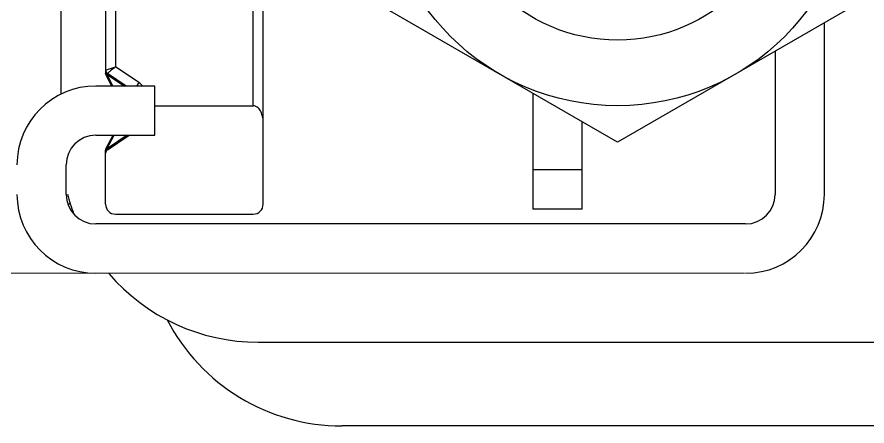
# Model space of a CAD drawing. Extents: x 1725261 to 1937680, y 860327 to 1571294.
# Drawn here: x 1854540.2 to 1854893.1, y 1227622 to 1227791.7 of the extents above; entities that cross this region are included whole.
import ezdxf

# ---------------------------------------------------------------- set-up
doc = ezdxf.new("R2010")
doc.units = 0
doc.header["$LTSCALE"] = 1000
doc.header["$MEASUREMENT"] = 0

msp = doc.modelspace()

# ---------------------------------------------------------------- linework, layer by layer
for p, q in [((1854576.96, 1227936.37), (1854576.96, 1227768.35)), ((1854581.05, 1227935.06), (1854581.05, 1227770.98)), ((1854638.29, 1227754.89), (1854638.29, 1227832.4)), ((1854642.38, 1227714), (1854642.38, 1227829.56)), ((1854558.56, 1227759.75), (1854558.56, 1227815.52)), ((1854789.58, 1227739.71), (1854691.45, 1227796.36)), ((1854887.71, 1227796.36), (1854789.58, 1227739.71)), ((1854875.44, 1227718.09), (1854875.44, 1227789.28)), ((1854855, 1227777.48), (1854855, 1227718.09)), ((1854576.96, 1227769.66), (1854581.05, 1227770.98)), ((1854590.77, 1227764.5), (1854581.05, 1227770.98)), ((1854577.43, 1227767.97), (1854577.1, 1227767.78)), ((1854579.6, 1227763.06), (1854577.1, 1227767.78)), ((1854577.42, 1227767.95), (1854577.46, 1227767.91)), ((1854577.46, 1227767.91), (1854577.49, 1227767.87)), ((1854577.52, 1227768.41), (1854577.48, 1227768.47)), ((1854577.58, 1227768.11), (1854577.49, 1227767.87)), ((1854577.49, 1227767.87), (1854580.02, 1227763.06)), ((1854577.53, 1227768.36), (1854577.52, 1227768.41)), ((1854585.55, 1227763.06), (1854577.69, 1227768.3)), ((1854577.76, 1227767.67), (1854584.75, 1227763.06)), ((1854597.4, 1227763.06), (1854572.87, 1227763.06)), ((1854590.77, 1227764.5), (1854589.81, 1227763.06)), ((1854597.4, 1227742.62), (1854597.4, 1227763.06)), ((1854754.41, 1227760.01), (1854754.41, 1227711.95)), ((1854597.4, 1227754.89), (1854638.29, 1227754.89)), ((1854774.86, 1227711.95), (1854774.86, 1227748.2)), ((1854572.87, 1227742.62), (1854597.4, 1227742.62)), ((1854577.1, 1227737.06), (1854580.04, 1227742.62)), ((1854577.52, 1227737.02), (1854580.47, 1227742.62)), ((1854577.69, 1227736.56), (1854586.77, 1227742.62)), ((1854585.94, 1227742.62), (1854577.75, 1227737.19)), ((1854576.96, 1227735.21), (1854576.96, 1227736.49)), ((1854576.96, 1227714), (1854576.96, 1227735.2)), ((1854577.25, 1227736.35), (1854577.1, 1227735.91)), ((1854577.21, 1227736.81), (1854577.37, 1227736.88)), ((1854577.52, 1227737.02), (1854577.42, 1227736.89)), ((1854577.61, 1227736.78), (1854577.52, 1227737.02)), ((1854560.61, 1227718.09), (1854560.61, 1227730.35)), ((1854774.86, 1227728.31), (1854754.41, 1227728.31)), ((1854562.57, 1227714), (1854561.36, 1227714)), ((1854581.05, 1227709.91), (1854638.29, 1227709.91)), ((1854774.86, 1227711.95), (1854754.41, 1227711.95)), ((1854842.73, 1227705.82), (1854572.87, 1227705.82)), ((1854842.21, 1227685.39), (1853849.2, 1227685.19)), ((1854640.34, 1227656.76), (1854984.12, 1227656.76)), ((1854904.06, 1227622), (1854675.09, 1227622))]:
    msp.add_line(p, q)
for radius in [98.13, 70.88]:
    msp.add_circle((1854789.58, 1227853.02), radius)
for centre, radius, start, end in [((1854580.69, 1227769.66), 3.73, 179.9603, 189.4682), ((1854578.6, 1227769.66), 1.64, 180, 236.3099), ((1854579.89, 1227769.46), 2.91, 198.3861, 202.9192), ((1854577.67, 1227768.9), 0.96, 235.2626, 237.3148), ((1854577.74, 1227769), 1.08, 237.2542, 240.8239), ((1854577.68, 1227768.9), 0.965, 240.8148, 245.1876), ((1854579.61, 1227769.34), 2.59, 202.9098, 207.7391), ((1854577.64, 1227768.8), 0.853, 245.1804, 250.3543), ((1854579.44, 1227769.26), 2.41, 207.7889, 208.824), ((1854579.33, 1227769.2), 2.28, 208.8038, 212.2564), ((1854577.6, 1227768.7), 0.75, 250.338, 256.9912), ((1854579.32, 1227770.06), 2.85, 230.0267, 236.6343), ((1854572.87, 1227730.35), 32.71, 90, 180), ((1854587.59, 1227759.74), 5.72, 35.8765, 56.3099), ((1854572.87, 1227730.35), 12.27, 90, 180), ((1854578.6, 1227735.2), 1.64, 123.6901, 180), ((1854559.23, 1227742.08), 18.91, 342.3685, 343.3734), ((1854625.16, 1227722.4), 49.89, 163.1105, 163.3846), ((1854577.65, 1227736.09), 0.834, 106.0364, 109.7696), ((1854579.34, 1227734.8), 2.88, 123.5501, 129.2239), ((1854572.87, 1227718.09), 32.71, 180, 270), ((1854572.87, 1227718.09), 12.27, 180, 270), ((1854640.34, 1227738.53), 81.78, 194.375, 200.3315), ((1854842.73, 1227718.09), 32.71, 270, 0), ((1854842.73, 1227718.09), 12.27, 270, 0), ((1854581.05, 1227714), 4.09, 180, 270), ((1854638.29, 1227714), 4.09, 270, 0), ((1854640.34, 1227738.53), 81.78, 220.5827, 270), ((1854675.09, 1227703.78), 81.78, 207.4589, 270)]:
    msp.add_arc(centre, radius, start, end)
for points, knots in [([(1854581.05, 1227770.98), (1854580.27, 1227770.36), (1854579.12, 1227769.5), (1854578.05, 1227768.54), (1854577.69, 1227768.3)], [0, 0, 0, 0, 0.698346, 1, 1, 1, 1]), ([(1854576.98, 1227768.16), (1854576.98, 1227768.18), (1854576.98, 1227768.24), (1854577, 1227768.3), (1854577.02, 1227768.33)], [0, 0, 0, 0, 0.48312, 1, 1, 1, 1]), ([(1854577.42, 1227767.95), (1854577.45, 1227767.99), (1854577.49, 1227768.12), (1854577.53, 1227768.26), (1854577.53, 1227768.36)], [0, 0, 0, 0, 0.307942, 1, 1, 1, 1]), ([(1854577.54, 1227768.42), (1854577.59, 1227768.37), (1854577.61, 1227768.24), (1854577.59, 1227768.14), (1854577.58, 1227768.11)], [0, 0, 0, 0, 0.671481, 1, 1, 1, 1]), ([(1854577.78, 1227768.17), (1854577.8, 1227768.14), (1854577.83, 1227767.97), (1854577.79, 1227767.8), (1854577.76, 1227767.67)], [0, 0, 0, 0, 0.201666, 1, 1, 1, 1]), ([(1854642.38, 1227748.4), (1854642.38, 1227749.05), (1854642.23, 1227750.37), (1854641.58, 1227752.3), (1854640.44, 1227754.1), (1854639.03, 1227754.89), (1854638.29, 1227754.89)], [0, 0, 0, 0, 0.235531, 0.478205, 0.731471, 1, 1, 1, 1]), ([(1854576.96, 1227736.49), (1854576.96, 1227736.58), (1854577.06, 1227736.71), (1854577.18, 1227736.79), (1854577.21, 1227736.81)], [0, 0, 0, 0, 0.684585, 1, 1, 1, 1]), ([(1854576.98, 1227736.69), (1854576.98, 1227736.66), (1854576.98, 1227736.6), (1854577, 1227736.54), (1854577.02, 1227736.52)], [0, 0, 0, 0, 0.483166, 1, 1, 1, 1]), ([(1854576.98, 1227736.69), (1854576.98, 1227736.66), (1854576.98, 1227736.6), (1854577, 1227736.54), (1854577.02, 1227736.52)], [0, 0, 0, 0, 0.483166, 1, 1, 1, 1]), ([(1854576.98, 1227736.69), (1854576.98, 1227736.66), (1854576.98, 1227736.6), (1854577, 1227736.54), (1854577.02, 1227736.52)], [0, 0, 0, 0, 0.483166, 1, 1, 1, 1]), ([(1854576.98, 1227736.69), (1854576.98, 1227736.66), (1854576.98, 1227736.6), (1854577, 1227736.54), (1854577.02, 1227736.52)], [0, 0, 0, 0, 0.483166, 1, 1, 1, 1]), ([(1854577.1, 1227737.06), (1854577.12, 1227737.08), (1854577.24, 1227736.94), (1854577.34, 1227736.94), (1854577.42, 1227736.89)], [0, 0, 0, 0, 0.259642, 1, 1, 1, 1]), ([(1854577.56, 1227736.47), (1854577.61, 1227736.51), (1854577.63, 1227736.64), (1854577.61, 1227736.74), (1854577.61, 1227736.78)], [0, 0, 0, 0, 0.67298, 1, 1, 1, 1]), ([(1854577.78, 1227736.7), (1854577.79, 1227736.73), (1854577.82, 1227736.89), (1854577.79, 1227737.06), (1854577.75, 1227737.19)], [0, 0, 0, 0, 0.200998, 1, 1, 1, 1])]:
    msp.add_open_spline(points, degree=3, knots=knots)
for points in [[(1854576.96, 1227768.35), (1854576.96, 1227768.26), (1854577.05, 1227768.16), (1854577.13, 1227768.11)], [(1854577.1, 1227767.78), (1854577.04, 1227767.9), (1854576.98, 1227768.02), (1854576.98, 1227768.16)], [(1854577.13, 1227768.55), (1854577.08, 1227768.71), (1854577.04, 1227768.88), (1854577.01, 1227769.05)], [(1854577.1, 1227737.06), (1854577.04, 1227736.95), (1854576.98, 1227736.82), (1854576.98, 1227736.69)]]:
    msp.add_open_spline(points, degree=3)

doc.saveas('drawing.dxf')
